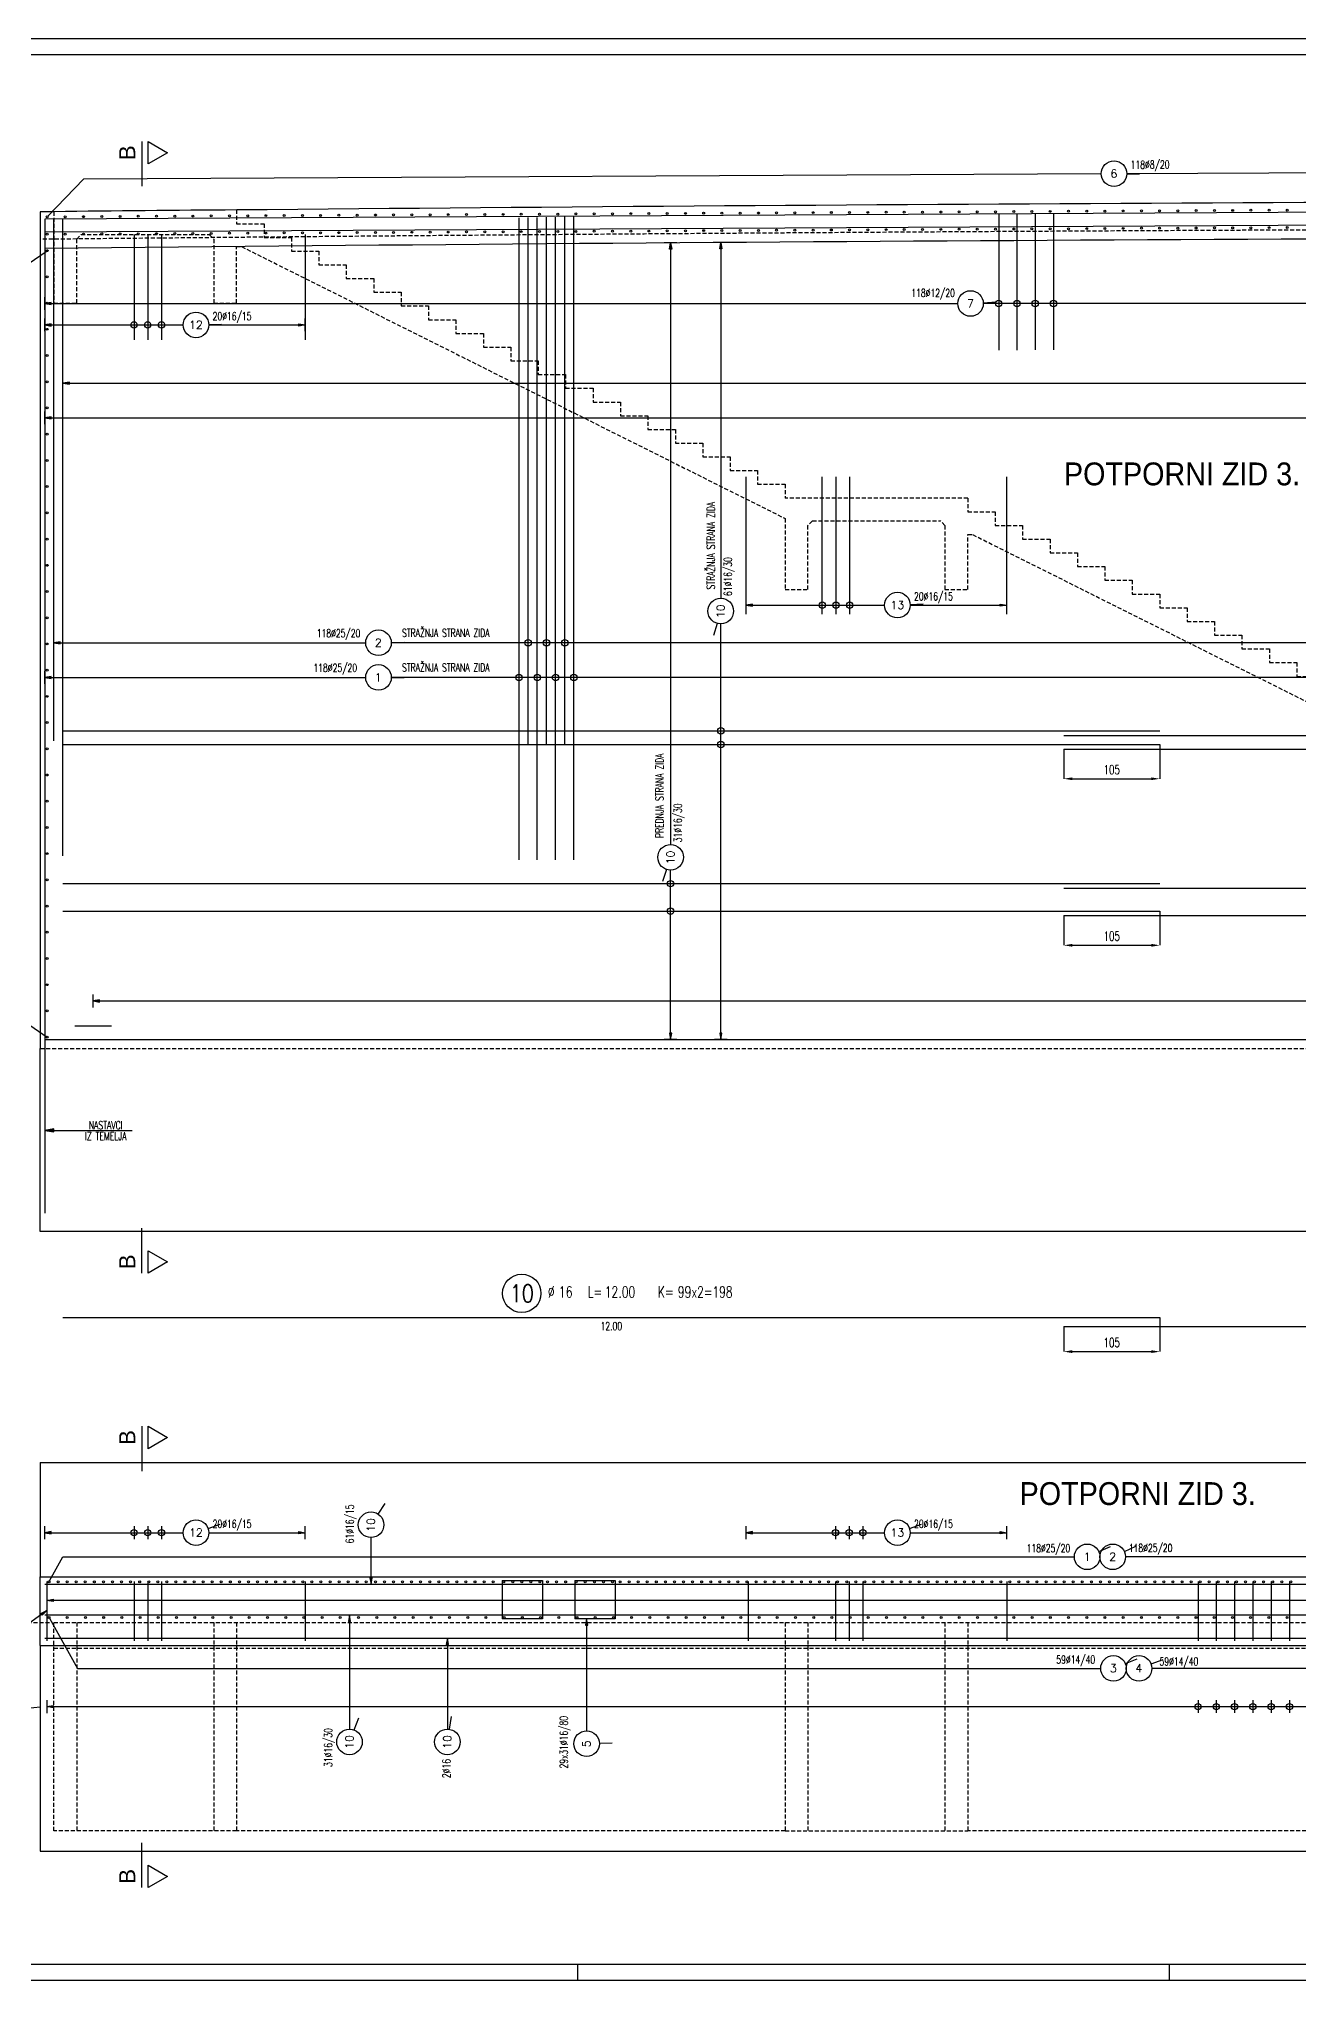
# Model space of a CAD drawing. Extents: x 4565 to 11832, y 737 to 2860.
# Drawn here: x 6556 to 7934, y 737 to 2860 of the extents above; entities that cross this region are included whole.
import ezdxf
from ezdxf.enums import TextEntityAlignment as Align

# ---------------------------------------------------------------- set-up
doc = ezdxf.new("R2010")
doc.units = 0
doc.header["$LTSCALE"] = 35
doc.header["$PDMODE"] = 34
doc.header["$PDSIZE"] = 3.5
doc.linetypes.add('HIDDEN', pattern=[9.525, 6.35, -3.175])
doc.linetypes.add('HIDDEN2', pattern=[0.1875, 0.125, -0.0625])
doc.layers.get('DEFPOINTS').update_dxf_attribs({"linetype": 'CONTINUOUS'})
for name, color, linetype in [('ARM', 1, 'CONTINUOUS'), ('ARM-I', 6, 'CONTINUOUS'), ('BETON', 7, 'CONTINUOUS'), ('BETON TANKO', 40, 'CONTINUOUS'), ('CRTICA', 7, 'CONTINUOUS'), ('FILE', 8, 'CONTINUOUS'), ('KOTE', 4, 'CONTINUOUS'), ('NEVIDLJIVO', 9, 'HIDDEN2'), ('TANKO', 8, 'CONTINUOUS'), ('TEKST', 7, 'CONTINUOUS')]:
    doc.layers.add(name, color=color, linetype=linetype)
doc.styles.add('KOTE', font='romans.shx', dxfattribs={"width": 0.7})
doc.styles.add('NASLOV', font='ARIAL.TTF')
doc.styles.get("Standard").update_dxf_attribs({"font": 'romans.shx', "width": 0.9})
doc.dimstyles.new('M-50', dxfattribs={"dimscale": 50, "dimtxt": 0.2, "dimasz": 0.185, "dimexe": 0, "dimexo": 0, "dimgap": 0.1, "dimtad": 1, "dimdec": 0, "dimzin": 0, "dimdsep": 46, "dimtxsty": 'KOTE', "dimcen": 0.09, "dimclrd": 256, "dimclre": 256, "dimclrt": 2, "dimadec": 0, "dimazin": 0, "dimtfac": 1, "dimtdec": 0, "dimtix": 1, "dimtmove": 2, "dimatfit": 3, "dimfxl": 0, "dimtolj": 1, "dimtzin": 0, "dimarcsym": 0})

# ---------------------------------------------------------------- blocks, each defined once
blk = doc.blocks.new('*D313')
at = {"layer": 'DEFPOINTS', "color": 0}
for p in [(7677.1, 1901.3), (7782.1, 1906.3), (5480.2, 1869.3), (5580.2, 1879.3), (7782.1, 1868.9), (5580.2, 1842.9)]:
    blk.add_point(p, dxfattribs=at)
at = {"layer": 'TANKO', "lineweight": -2}
for p, q in [((7677.1, 1901.3), (7677.1, 1868.9)), ((7782.1, 1906.3), (7782.1, 1868.9)), ((5480.2, 1869.3), (5480.2, 1842.9)), ((5580.2, 1879.3), (5580.2, 1842.9)), ((7686.4, 1868.9), (7772.9, 1868.9)), ((5489.5, 1842.9), (5571, 1842.9))]:
    blk.add_line(p, q, dxfattribs=at)
at = {"layer": 'TANKO'}
for points in [[(7686.4, 1870.4), (7686.4, 1867.3), (7677.1, 1868.9)], [(7772.9, 1870.4), (7772.9, 1867.3), (7782.1, 1868.9)], [(5489.5, 1844.5), (5489.5, 1841.4), (5480.2, 1842.9)], [(5571, 1844.5), (5571, 1841.4), (5580.2, 1842.9)]]:
    blk.add_solid(points, dxfattribs=at)
at = {"layer": 'TANKO', "color": 2, "char_height": 10, "attachment_point": 5, "style": 'KOTE'}
for s, insert in [('\\A1;105', (7729.6, 1878.9)), ('\\A1;100', (5530.2, 1852.9))]:
    blk.add_mtext(s, dxfattribs=dict(at, insert=insert))
blk = doc.blocks.new('POZ')
at = {"layer": 'ARM-I'}
blk.add_circle((0, 0), 0.6, dxfattribs=at)
at = {"layer": 'ARM', "width": 0.7}
for s, p in [('%%c', (0.814, -0.125)), ('L=', (2.064, -0.125)), ('K=', (4.256, -0.125))]:
    blk.add_text(s, height=0.35, dxfattribs=at).set_placement(p)
for tag, p in [('VA', (0.879, 0.435)), ('FI', (1.162, -0.13)), ('DUZ', (2.598, -0.13)), ('KOM', (4.881, -0.13))]:
    blk.add_attdef(tag, p, '', height=0.35, dxfattribs=at)
at = {"layer": 'ARM', "width": 0.7, "flags": 1}
for tag, p in [('TIP', (1.038, -0.896)), ('A', (1.162, -1.411)), ('B', (1.162, -1.918)), ('C', (1.162, -2.426)), ('D', (1.162, -2.934)), ('E', (1.162, -3.441)), ('F', (1.162, -3.949)), ('G', (1.162, -4.457)), ('H', (1.162, -4.964)), ('I', (1.162, -5.472)), ('J', (1.162, -5.98)), ('K', (1.162, -6.487)), ('L', (1.162, -6.995)), ('M', (1.162, -7.503)), ('N', (1.162, -8.011))]:
    blk.add_attdef(tag, p, '', height=0.35, dxfattribs=at)
at = {"layer": 'ARM-I', "width": 0.8}
blk.add_attdef('POZ', text='', height=0.55, dxfattribs=at).set_placement((0, 0), align=Align.MIDDLE)
blk = doc.blocks.new('*D316')
at = {"layer": 'DEFPOINTS', "color": 0}
for p in [(7677.1, 1452), (7782.1, 1462), (7782.1, 1424.5)]:
    blk.add_point(p, dxfattribs=at)
at = {"layer": 'TANKO', "lineweight": -2}
for p, q in [((7677.1, 1452), (7677.1, 1424.5)), ((7782.1, 1462), (7782.1, 1424.5)), ((7686.4, 1424.5), (7772.9, 1424.5))]:
    blk.add_line(p, q, dxfattribs=at)
at = {"layer": 'TANKO'}
for points in [[(7686.4, 1426.1), (7686.4, 1423), (7677.1, 1424.5)], [(7772.9, 1426.1), (7772.9, 1423), (7782.1, 1424.5)]]:
    blk.add_solid(points, dxfattribs=at)
at = {"layer": 'TANKO', "color": 2, "insert": (7729.6, 1434.5), "char_height": 10, "attachment_point": 5, "style": 'KOTE'}
blk.add_mtext('\\A1;105', dxfattribs=at)
blk = doc.blocks.new('A$C00352FD5')
at = {"layer": 'NEVIDLJIVO'}
for p, q in [((-2335, 1115.2), (-2335, 1015.2)), ((-2135, 1117.1), (-2135, 1102.1)), ((-2310, 1085.2), (-2305, 1090.2)), ((-2310, 1015.2), (-2310, 1085.2)), ((-2305, 1090.2), (-2165, 1090.2)), ((-2165, 1090.2), (-2160, 1085.2)), ((-2160, 1085.2), (-2160, 1015.2)), ((-2135, 1102.1), (-2105, 1102.1)), ((-2105, 1102.1), (-2105, 1087.1)), ((-2105, 1087.1), (-2075, 1087.1)), ((-2075, 1087.1), (-2075, 1072.1)), ((-2135, 1015.2), (-2135, 1077.1)), ((-2135, 1077.1), (-2129.7, 1077.1)), ((-2129.7, 1077.1), (-1535, 779.8)), ((-2075, 1072.1), (-2045, 1072.1)), ((-2045, 1072.1), (-2045, 1057.1)), ((-2045, 1057.1), (-2015, 1057.1)), ((-2015, 1057.1), (-2015, 1042.1)), ((-2015, 1042.1), (-1985, 1042.1)), ((-1985, 1042.1), (-1985, 1027.1)), ((-1985, 1027.1), (-1955, 1027.1)), ((-1955, 1027.1), (-1955, 1012.1)), ((-2335, 1015.2), (-2310, 1015.2)), ((-2160, 1015.2), (-2135, 1015.2)), ((-1955, 1012.1), (-1925, 1012.1)), ((-1925, 1012.1), (-1925, 997.1)), ((-1925, 997.1), (-1895, 997.1)), ((-1895, 997.1), (-1895, 982.1)), ((-1895, 982.1), (-1865, 982.1)), ((-1865, 982.1), (-1865, 967.1)), ((-1865, 967.1), (-1835, 967.1)), ((-1835, 967.1), (-1835, 952.1)), ((-1835, 952.1), (-1805, 952.1)), ((-1805, 952.1), (-1805, 937.1)), ((-1805, 937.1), (-1775, 937.1)), ((-1775, 937.1), (-1775, 922.1)), ((-1775, 922.1), (-1745, 922.1)), ((-1745, 922.1), (-1745, 907.1)), ((-1745, 907.1), (-1715, 907.1)), ((-1715, 907.1), (-1715, 892.1)), ((-1715, 892.1), (-1685, 892.1)), ((-1685, 892.1), (-1685, 877.1)), ((-1685, 877.1), (-1655, 877.1)), ((-1655, 877.1), (-1655, 862.1)), ((-1655, 862.1), (-1625, 862.1)), ((-1625, 862.1), (-1625, 847.1)), ((-1625, 847.1), (-1595, 847.1)), ((-1595, 847.1), (-1595, 832.1)), ((-1595, 832.1), (-1565, 832.1)), ((-1565, 832.1), (-1565, 817.1)), ((-1565, 817.1), (-1535, 817.1)), ((-1535, 817.1), (-1535, 802.1)), ((-1335, 802.1), (-1535, 802.1)), ((-1335, 802.1), (-1335, 787.1)), ((-1335, 787.1), (-1305, 787.1)), ((-1305, 787.1), (-1305, 772.1)), ((-1535, 779.8), (-1535, 702.1)), ((-1505, 777.1), (-1510, 772.1)), ((-1510, 702.1), (-1510, 772.1)), ((-1505, 777.1), (-1365, 777.1)), ((-1360, 772.1), (-1365, 777.1)), ((-1360, 772.1), (-1360, 702.1)), ((-1305, 772.1), (-1275, 772.1)), ((-1275, 772.1), (-1275, 757.1)), ((-1335, 702.1), (-1335, 762.1)), ((-1335, 762.1), (-1329.7, 762.1)), ((-1329.7, 762.1), (-735, 464.8)), ((-1275, 757.1), (-1245, 757.1)), ((-1245, 757.1), (-1245, 742.1)), ((-1245, 742.1), (-1215, 742.1)), ((-1215, 742.1), (-1215, 727.1)), ((-1215, 727.1), (-1185, 727.1)), ((-1185, 727.1), (-1185, 712.1)), ((-1535, 702.1), (-1510, 702.1)), ((-1360, 702.1), (-1335, 702.1)), ((-1185, 712.1), (-1155, 712.1)), ((-1155, 712.1), (-1155, 697.1)), ((-1155, 697.1), (-1125, 697.1)), ((-1125, 697.1), (-1125, 682.1)), ((-1125, 682.1), (-1095, 682.1)), ((-1095, 682.1), (-1095, 667.1)), ((-1095, 667.1), (-1065, 667.1)), ((-1065, 667.1), (-1065, 652.1)), ((-1065, 652.1), (-1035, 652.1)), ((-1035, 652.1), (-1035, 637.1)), ((-1035, 637.1), (-1005, 637.1)), ((-1005, 637.1), (-1005, 622.1)), ((-1005, 622.1), (-975, 622.1)), ((-975, 622.1), (-975, 607.1)), ((-975, 607.1), (-945, 607.1)), ((-945, 607.1), (-945, 592.1)), ((-945, 592.1), (-915, 592.1)), ((-915, 592.1), (-915, 577.1)), ((-915, 577.1), (-885, 577.1)), ((-885, 577.1), (-885, 562.1)), ((-885, 562.1), (-855, 562.1)), ((-855, 562.1), (-855, 547.1)), ((-855, 547.1), (-825, 547.1)), ((-825, 547.1), (-825, 532.1)), ((-825, 532.1), (-795, 532.1)), ((-795, 532.1), (-795, 517.1)), ((-795, 517.1), (-765, 517.1)), ((-765, 517.1), (-765, 502.1)), ((-765, 502.1), (-735, 502.1)), ((-735, 502.1), (-735, 487.1)), ((-535, 487.1), (-735, 487.1)), ((-535, 487.1), (-535, 472.1)), ((-535, 472.1), (-505, 472.1)), ((-505, 472.1), (-505, 457.1)), ((-735, 464.8), (-735, 387.1)), ((-710, 457.1), (-705, 462.1)), ((-710, 387.1), (-710, 457.1)), ((-705, 462.1), (-565, 462.1)), ((-560, 457.1), (-565, 462.1)), ((-560, 457.1), (-560, 387.1)), ((-535, 387.1), (-535, 447.1)), ((-535, 447.1), (-529.7, 447.1)), ((-529.7, 447.1), (-110, 237.3)), ((-505, 457.1), (-475, 457.1)), ((-475, 457.1), (-475, 442.1)), ((-475, 442.1), (-445, 442.1)), ((-445, 442.1), (-445, 427.1)), ((-445, 427.1), (-415, 427.1)), ((-415, 427.1), (-415, 412.1)), ((-415, 412.1), (-385, 412.1)), ((-385, 412.1), (-385, 397.1)), ((-735, 387.1), (-710, 387.1)), ((-560, 387.1), (-535, 387.1)), ((-385, 397.1), (-355, 397.1)), ((-355, 397.1), (-355, 382.1)), ((-355, 382.1), (-325, 382.1)), ((-325, 382.1), (-325, 367.1)), ((-325, 367.1), (-295, 367.1)), ((-295, 367.1), (-295, 352.1)), ((-295, 352.1), (-265, 352.1)), ((-265, 352.1), (-265, 337.1)), ((-265, 337.1), (-235, 337.1)), ((-235, 337.1), (-235, 322.1)), ((-235, 322.1), (-205, 322.1)), ((-205, 322.1), (-205, 307.1)), ((-205, 307.1), (-175, 307.1)), ((-175, 307.1), (-175, 292.1)), ((-175, 292.1), (-145, 292.1)), ((-145, 292.1), (-145, 277.1)), ((-145, 277.1), (-115, 277.1)), ((-115, 277.1), (-115, 262.1)), ((-115, 262.1), (-85, 262.1)), ((-85, 262.1), (-85, 200)), ((-110, 237.3), (-110, 200)), ((-110, 200), (-85, 200))]:
    blk.add_line(p, q, dxfattribs=at)
blk = doc.blocks.new('P')
at = {"layer": 'KOTE'}
blk.add_circle((0, 0), 0.4, dxfattribs=at)
blk.add_attdef('P', text='', height=0.25, dxfattribs=at).set_placement((-0.004, 0.004), align=Align.MIDDLE)
blk = doc.blocks.new('S')
at = {"layer": 'KOTE', "color": 9}
blk.add_line((0, 1), (0, -1), dxfattribs=at)
blk.add_lwpolyline([(-1, 0.17), (-1, -0.17), (0, 0)], close=True, dxfattribs=at)
at = {"layer": 'KOTE', "color": 9, "linetype": 'ByBlock'}
blk.add_solid([(-1, 0.17), (-1, -0.17), (0, 0)], dxfattribs=at)
blk = doc.blocks.new('*D314')
at = {"layer": 'DEFPOINTS', "color": 0}
for p in [(7677.1, 2083.4), (7782.1, 2088.4), (7782.1, 2051)]:
    blk.add_point(p, dxfattribs=at)
at = {"layer": 'TANKO', "lineweight": -2}
for p, q in [((7677.1, 2083.4), (7677.1, 2051)), ((7782.1, 2088.4), (7782.1, 2051)), ((7686.4, 2051), (7772.9, 2051))]:
    blk.add_line(p, q, dxfattribs=at)
at = {"layer": 'TANKO'}
for points in [[(7686.4, 2052.5), (7686.4, 2049.5), (7677.1, 2051)], [(7772.9, 2052.5), (7772.9, 2049.5), (7782.1, 2051)]]:
    blk.add_solid(points, dxfattribs=at)
at = {"layer": 'TANKO', "color": 2, "insert": (7729.6, 2061), "char_height": 10, "attachment_point": 5, "style": 'KOTE'}
blk.add_mtext('\\A1;105', dxfattribs=at)
blk = doc.blocks.new('A$C416A7DBD')
at = {"layer": 'NEVIDLJIVO'}
for p, q in [((-2335, -403), (-2335, -175)), ((-2310, -175), (-2310, -403)), ((-2160, -175), (-2160, -403)), ((-2135, -175), (-2135, -403)), ((-1535, -175), (-1535, -403)), ((-1510, -175), (-1510, -403)), ((-1360, -175), (-1360, -403)), ((-1335, -175), (-1335, -403)), ((-735, -175), (-735, -403)), ((-710, -175), (-710, -403)), ((-560, -175), (-560, -403)), ((-535, -175), (-535, -403)), ((-115, -175), (-115, -403)), ((-110, -175), (-110, -403)), ((-85, -175), (-85, -403)), ((-2335, -203), (-85, -203)), ((-2135, -403), (-2335, -403)), ((-1535, -403), (-2135, -403)), ((-1535, -403), (-1335, -403)), ((-735, -403), (-1335, -403)), ((-735, -403), (-535, -403)), ((-85, -403), (-535, -403))]:
    blk.add_line(p, q, dxfattribs=at)
blk = doc.blocks.new('STR')
at = {"layer": 'KOTE', "color": 9}
blk.add_lwpolyline([(-1, 0.17), (-1, -0.17), (0, 0)], close=True, dxfattribs=at)
at = {"layer": 'KOTE', "color": 9, "linetype": 'ByBlock'}
blk.add_solid([(-1, 0.17), (-1, -0.17), (0, 0)], dxfattribs=at)

msp = doc.modelspace()

# ---------------------------------------------------------------- linework, layer by layer
at = {"layer": 'ARM'}
for p, q in [((8902.1, 2675.7), (6562.1, 2663)), ((6562.1, 2663), (6562.1, 1575.9)), ((6562.1, 2649), (8902.1, 2661.7)), ((6572.1, 2092.4), (6572.1, 2663.3)), ((6582.1, 1966.6), (6582.1, 2663.1)), ((7081.1, 1962.2), (7081.1, 2664.5)), ((7091.1, 2088), (7091.1, 2664.7)), ((7101.1, 1962.2), (7101.1, 2664.9)), ((7111.1, 2088), (7111.1, 2665.1)), ((7121.1, 1962.2), (7121.1, 2665.3)), ((7131.1, 2088), (7131.1, 2665.5)), ((7141.1, 1962.2), (7141.1, 2665.7)), ((7605.9, 2668.6), (7605.9, 2519.6)), ((7625.9, 2668.8), (7625.9, 2519.8)), ((7645.9, 2668.9), (7645.9, 2519.9)), ((7665.9, 2669), (7665.9, 2520)), ((6659.8, 2646.1), (6659.8, 2531.1)), ((6674.8, 2646.1), (6674.8, 2531.1)), ((6689.8, 2646.1), (6689.8, 2531.1)), ((6847.1, 2646.1), (6847.1, 2531.1)), ((7329.7, 2231), (7329.7, 2381.1)), ((7412.9, 2231), (7412.9, 2381.1)), ((7427.9, 2231), (7427.9, 2381.1)), ((7442.9, 2231), (7442.9, 2381.1)), ((7614.7, 2231), (7614.7, 2381.1)), ((6562.1, 1765.9), (8902.1, 1765.9)), ((6595.1, 1780.9), (6635.1, 1780.9)), ((6562.1, 1170.3), (8902.1, 1170.3)), ((6564.3, 1173.3), (6564.3, 1108.3)), ((6659.8, 1173.3), (6659.8, 1108.3)), ((6674.8, 1173.3), (6674.8, 1108.3)), ((6689.8, 1173.3), (6689.8, 1108.3)), ((6847.1, 1173.3), (6847.1, 1108.3)), ((7062.7, 1174.3), (7062.7, 1132.3)), ((7062.7, 1174.3), (7106.9, 1174.3)), ((7106.9, 1174.3), (7106.9, 1132.3)), ((7142.2, 1174.3), (7142.2, 1132.3)), ((7142.2, 1174.3), (7186.4, 1174.3)), ((7186.4, 1174.3), (7186.4, 1132.3)), ((7331.8, 1173.3), (7331.8, 1108.3)), ((7427.3, 1173.3), (7427.3, 1108.3)), ((7442.3, 1173.3), (7442.3, 1108.3)), ((7457.3, 1173.3), (7457.3, 1108.3)), ((7614.7, 1173.3), (7614.7, 1108.3)), ((7824, 1173.3), (7824, 1108.3)), ((7844, 1173.3), (7844, 1108.3)), ((7864, 1173.3), (7864, 1108.3)), ((7884, 1173.3), (7884, 1108.3)), ((7904, 1173.3), (7904, 1108.3)), ((7924, 1173.3), (7924, 1108.3)), ((8905, 1136.3), (6562.1, 1136.3)), ((7106.9, 1132.3), (7062.7, 1132.3)), ((7186.4, 1132.3), (7142.2, 1132.3)), ((6562.1, 1111.3), (8902.1, 1111.3))]:
    msp.add_line(p, q, dxfattribs=at)
for points in [[(6582.1, 2103.4), (7782.1, 2103.4)], [(6582.1, 2088.4), (7782.1, 2088.4)], [(7677.1, 2098.4), (8877.1, 2098.4)], [(7677.1, 2083.4), (8877.1, 2083.4)], [(6582.1, 1936.3), (7782.1, 1936.3)], [(7677.1, 1931.3), (8877.1, 1931.3)], [(6582.1, 1906.3), (7782.1, 1906.3)], [(7677.1, 1901.3), (8877.1, 1901.3)]]:
    msp.add_lwpolyline(points, dxfattribs=at)
msp.add_arc((9085.9, -247316.3), 249960, 90.042114, 90.578497, dxfattribs=at)
at = {"layer": 'ARM-I'}
for points in [[(6582.1, 1462), (7782.1, 1462)], [(7677.1, 1452), (8877.1, 1452)]]:
    msp.add_lwpolyline(points, dxfattribs=at)
at = {"layer": 'BETON'}
for p, q in [((6557.1, 2670.9), (6557.1, 1755.9)), ((6557.1, 1555.9), (6557.1, 1755.9)), ((8907.1, 1555.9), (6557.1, 1555.9)), ((6557.1, 1178.3), (7752.1, 1178.3)), ((6557.1, 1103.3), (6557.1, 1178.3)), ((7752.1, 1178.3), (8907.1, 1178.3)), ((6557.1, 1103.3), (7752.1, 1103.3)), ((7752.1, 1103.3), (8907.1, 1103.3))]:
    msp.add_line(p, q, dxfattribs=at)
for points in [[(4565.1, 737.2), (11030.3, 737.2), (11030.3, 2860.2), (4565.1, 2860.2)], [(4652.6, 754.7), (11012.8, 754.7), (11012.8, 2842.7), (4652.6, 2842.7)]]:
    msp.add_lwpolyline(points, close=True, dxfattribs=at)
for centre, radius, start, end in [((9085.9, -247316.3), 250000, 90.040962, 90.530272), ((9085.9, -247316.3), 250000, 90.576111, 90.57955), ((9066.5, -245268.8), 247952.5, 90.530174, 90.576388)]:
    msp.add_arc(centre, radius, start, end, dxfattribs=at)
at = {"layer": 'BETON TANKO'}
for p, q in [((6557.1, 1303.3), (6557.1, 1178.3)), ((6557.1, 1303.3), (8907.1, 1303.3)), ((6557.1, 1103.3), (6557.1, 878.3)), ((6557.1, 878.3), (8907.1, 878.3))]:
    msp.add_line(p, q, dxfattribs=at)
at = {"layer": 'CRTICA'}
for p, q in [((7746.1, 2712.7), (7760.1, 2712.7)), ((7589.1, 2571.6), (7603.1, 2572.5)), ((6741.6, 2547.8), (6755.6, 2548.3)), ((7509.1, 2241.6), (7523.1, 2242.3)), ((7297.9, 2220.9), (7294, 2207.5)), ((6941.3, 2200), (6955.3, 2200.3)), ((6941.3, 2161.9), (6955.3, 2161.9)), ((7242.4, 1951.8), (7237.9, 1938.6)), ((6926.8, 1246.9), (6934.5, 1258.6)), ((6740.8, 1231.1), (6754, 1235.8)), ((7508.3, 1231.1), (7521.6, 1235.7)), ((7715.5, 1205.8), (7728.3, 1211.5)), ((7743.4, 1206), (7756.1, 1211.9)), ((7744.5, 1083.3), (7757.5, 1088.4)), ((7772.6, 1083.1), (7785.7, 1088)), ((6543.3, 1034.7), (6557.2, 1036.1)), ((6900.6, 1010.8), (6905.7, 1023.9)), ((7005, 1011.5), (7007.3, 1025.4)), ((7169, 996.3), (7183, 996.8))]:
    msp.add_line(p, q, dxfattribs=at)
at = {"layer": 'FILE'}
for p, q in [((7145.3, 737.2), (7145.3, 754.7)), ((7792.8, 737.2), (7792.8, 754.7))]:
    msp.add_line(p, q, dxfattribs=at)
at = {"layer": 'KOTE', "color": 9}
for p, q in [((6659.8, 1233.6), (6659.8, 1219.6)), ((6674.8, 1233.6), (6674.8, 1219.6)), ((6689.8, 1233.6), (6689.8, 1219.6)), ((7427.3, 1233.6), (7427.3, 1219.6)), ((7442.3, 1233.6), (7442.3, 1219.6)), ((7457.3, 1233.6), (7457.3, 1219.6)), ((7824, 1043.4), (7824, 1029.4)), ((7844, 1043.4), (7844, 1029.4)), ((7864, 1043.4), (7864, 1029.4)), ((7884, 1043.4), (7884, 1029.4)), ((7904, 1043.4), (7904, 1029.4)), ((7924, 1043.4), (7924, 1029.4))]:
    msp.add_line(p, q, dxfattribs=at)
at = {"layer": 'KOTE'}
for centre, radius in [((6564.7, 2665.5), 1.05), ((6584.6, 2665.6), 1.05), ((6604.6, 2665.7), 1.05), ((6624.5, 2665.8), 1.05), ((6644.5, 2665.9), 1.05), ((6664.5, 2666.1), 1.05), ((6684.4, 2666.2), 1.05), ((6704.4, 2666.3), 1.05), ((6724.3, 2666.4), 1.05), ((6744.3, 2666.5), 1.05), ((6764.2, 2666.6), 1.05), ((6784.2, 2666.7), 1.05), ((6804.2, 2666.8), 1.05), ((6824.1, 2666.9), 1.05), ((6844.1, 2667), 1.05), ((6864, 2667.1), 1.05), ((6884, 2667.2), 1.05), ((6903.9, 2667.4), 1.05), ((6923.9, 2667.5), 1.05), ((6943.8, 2667.6), 1.05), ((6963.8, 2667.7), 1.05), ((6983.8, 2667.8), 1.05), ((7003.7, 2667.9), 1.05), ((7023.7, 2668), 1.05), ((7043.6, 2668.1), 1.05), ((7063.6, 2668.2), 1.05), ((7083.5, 2668.3), 1.05), ((7103.5, 2668.4), 1.05), ((7123.5, 2668.5), 1.05), ((7143.4, 2668.7), 1.05), ((7163.4, 2668.8), 1.05), ((7183.3, 2668.9), 1.05), ((7203.3, 2669), 1.05), ((7223.2, 2669.1), 1.05), ((7243.2, 2669.2), 1.05), ((7263.2, 2669.3), 1.05), ((7283.1, 2669.4), 1.05), ((7303.1, 2669.5), 1.05), ((7323, 2669.6), 1.05), ((7343, 2669.7), 1.05), ((7362.9, 2669.8), 1.05), ((7382.9, 2670), 1.05), ((7402.9, 2670.1), 1.05), ((7422.8, 2670.2), 1.05), ((7442.8, 2670.3), 1.05), ((7462.7, 2670.4), 1.05), ((7482.7, 2670.5), 1.05), ((7502.6, 2670.6), 1.05), ((7522.6, 2670.7), 1.05), ((7542.6, 2670.8), 1.05), ((7562.5, 2670.9), 1.05), ((7582.5, 2671), 1.05), ((7602.4, 2671.1), 1.05), ((7622.4, 2671.3), 1.05), ((7642.3, 2671.4), 1.05), ((7662.3, 2671.5), 1.05), ((7682.3, 2671.6), 1.05), ((7702.2, 2671.7), 1.05), ((7722.2, 2671.8), 1.05), ((7722.2, 2652.8), 1.05), ((7742.1, 2671.9), 1.05), ((7742.1, 2652.9), 1.05), ((7762.1, 2672), 1.05), ((7762.1, 2653), 1.05), ((7782, 2672.1), 1.05), ((7782, 2653.1), 1.05), ((7802, 2672.2), 1.05), ((7802, 2653.2), 1.05), ((7822, 2672.3), 1.05), ((7822, 2653.3), 1.05), ((7841.9, 2672.4), 1.05), ((7841.9, 2653.4), 1.05), ((7861.9, 2672.6), 1.05), ((7861.9, 2653.5), 1.05), ((7881.8, 2672.7), 1.05), ((7881.8, 2653.6), 1.05), ((7901.8, 2672.8), 1.05), ((7901.8, 2653.7), 1.05), ((7921.7, 2672.9), 1.05), ((7921.7, 2653.8), 1.05), ((6564.7, 2646.5), 1.05), ((6584.6, 2646.6), 1.05), ((6604.6, 2646.7), 1.05), ((6624.5, 2646.8), 1.05), ((6644.5, 2646.9), 1.05), ((6664.5, 2647), 1.05), ((6684.4, 2647.1), 1.05), ((6704.4, 2647.2), 1.05), ((6724.3, 2647.3), 1.05), ((6744.3, 2647.4), 1.05), ((6764.2, 2647.6), 1.05), ((6784.2, 2647.7), 1.05), ((6804.2, 2647.8), 1.05), ((6824.1, 2647.9), 1.05), ((6844.1, 2648), 1.05), ((6864, 2648.1), 1.05), ((6884, 2648.2), 1.05), ((6903.9, 2648.3), 1.05), ((6923.9, 2648.4), 1.05), ((6943.8, 2648.5), 1.05), ((6963.8, 2648.6), 1.05), ((6983.8, 2648.7), 1.05), ((7003.7, 2648.9), 1.05), ((7023.7, 2649), 1.05), ((7043.6, 2649.1), 1.05), ((7063.6, 2649.2), 1.05), ((7083.5, 2649.3), 1.05), ((7103.5, 2649.4), 1.05), ((7123.5, 2649.5), 1.05), ((7143.4, 2649.6), 1.05), ((7163.4, 2649.7), 1.05), ((7183.3, 2649.8), 1.05), ((7203.3, 2649.9), 1.05), ((7223.2, 2650), 1.05), ((7243.2, 2650.2), 1.05), ((7263.2, 2650.3), 1.05), ((7283.1, 2650.4), 1.05), ((7303.1, 2650.5), 1.05), ((7323, 2650.6), 1.05), ((7343, 2650.7), 1.05), ((7362.9, 2650.8), 1.05), ((7382.9, 2650.9), 1.05), ((7402.9, 2651), 1.05), ((7422.8, 2651.1), 1.05), ((7442.8, 2651.2), 1.05), ((7462.7, 2651.3), 1.05), ((7482.7, 2651.5), 1.05), ((7502.6, 2651.6), 1.05), ((7522.6, 2651.7), 1.05), ((7542.6, 2651.8), 1.05), ((7562.5, 2651.9), 1.05), ((7582.5, 2652), 1.05), ((7602.4, 2652.1), 1.05), ((7622.4, 2652.2), 1.05), ((7642.3, 2652.3), 1.05), ((7662.3, 2652.4), 1.05), ((7682.3, 2652.5), 1.05), ((7702.2, 2652.6), 1.05), ((6564.7, 2628.5), 1.05), ((6564.7, 2599.8), 1.05), ((6564.7, 2571.1), 1.05), ((7605.9, 2570.7), 3.5), ((7625.9, 2570.7), 3.5), ((7645.9, 2570.7), 3.5), ((7665.9, 2570.7), 3.5), ((6659.8, 2547.3), 3.5), ((6674.8, 2547.3), 3.5), ((6689.8, 2547.3), 3.5), ((6564.7, 2542.5), 1.05), ((6564.7, 2513.8), 1.05), ((6564.7, 2485.1), 1.05), ((6564.7, 2456.5), 1.05), ((6564.7, 2427.8), 1.05), ((6564.7, 2399.1), 1.05), ((6564.7, 2370.5), 1.05), ((6564.7, 2341.8), 1.05), ((6564.7, 2313.1), 1.05), ((6564.7, 2284.4), 1.05), ((6564.7, 2255.8), 1.05), ((7412.9, 2240.9), 3.5), ((7427.9, 2240.9), 3.5), ((7442.9, 2240.9), 3.5), ((6564.7, 2227.1), 1.05), ((6564.7, 2198.4), 1.05), ((7091.1, 2199.7), 3.5), ((7111.1, 2199.7), 3.5), ((7131.1, 2199.7), 3.5), ((6564.7, 2169.8), 1.05), ((7081.1, 2161.8), 3.5), ((7101.1, 2161.8), 3.5), ((7121.1, 2161.8), 3.5), ((7141.1, 2161.8), 3.5), ((6564.7, 2141.1), 1.05), ((6564.7, 2112.4), 1.05), ((7301.8, 2103.4), 3.5), ((6564.7, 2083.8), 1.05), ((7301.8, 2088.4), 3.5), ((6564.7, 2055.1), 1.05), ((6564.7, 2026.4), 1.05), ((6564.7, 1997.8), 1.05), ((6564.7, 1969.1), 1.05), ((6564.7, 1940.4), 1.05), ((7246.9, 1936.3), 3.5), ((6564.7, 1911.8), 1.05), ((7246.9, 1906.3), 3.5), ((6564.7, 1883.1), 1.05), ((6564.7, 1854.4), 1.05), ((6564.7, 1825.8), 1.05), ((6564.7, 1797.1), 1.05), ((6564.7, 1768.4), 1.05), ((6659.8, 1226.5), 3.5), ((6674.8, 1226.5), 3.5), ((6689.8, 1226.5), 3.5), ((7427.3, 1226.5), 3.5), ((7442.3, 1226.5), 3.5), ((7457.3, 1226.5), 3.5), ((6566.8, 1172.9), 1.05), ((6576.7, 1172.9), 1.05), ((6586.7, 1172.9), 1.05), ((6596.6, 1172.9), 1.05), ((6606.5, 1172.9), 1.05), ((6616.4, 1172.9), 1.05), ((6626.3, 1172.9), 1.05), ((6636.2, 1172.9), 1.05), ((6646.2, 1172.9), 1.05), ((6656.1, 1172.9), 1.05), ((6666, 1172.9), 1.05), ((6675.9, 1172.9), 1.05), ((6685.8, 1172.9), 1.05), ((6695.7, 1172.9), 1.05), ((6705.7, 1172.9), 1.05), ((6715.6, 1172.9), 1.05), ((6725.5, 1172.9), 1.05), ((6735.4, 1172.9), 1.05), ((6745.3, 1172.9), 1.05), ((6755.3, 1172.9), 1.05), ((6765.2, 1172.9), 1.05), ((6775.1, 1172.9), 1.05), ((6785, 1172.9), 1.05), ((6794.9, 1172.9), 1.05), ((6804.8, 1172.9), 1.05), ((6814.8, 1172.9), 1.05), ((6824.7, 1172.9), 1.05), ((6834.6, 1172.9), 1.05), ((6844.5, 1172.9), 1.05), ((6854.4, 1172.9), 1.05), ((6864.3, 1172.9), 1.05), ((6874.3, 1172.9), 1.05), ((6884.2, 1172.9), 1.05), ((6894.1, 1172.9), 1.05), ((6904, 1172.9), 1.05), ((6913.9, 1172.9), 1.05), ((6923.9, 1172.9), 1.05), ((6933.8, 1172.9), 1.05), ((6943.7, 1172.9), 1.05), ((6953.6, 1172.9), 1.05), ((6963.5, 1172.9), 1.05), ((6973.4, 1172.9), 1.05), ((6983.4, 1172.9), 1.05), ((6993.3, 1172.9), 1.05), ((7003.2, 1172.9), 1.05), ((7013.1, 1172.9), 1.05), ((7023, 1172.9), 1.05), ((7032.9, 1172.9), 1.05), ((7042.9, 1172.9), 1.05), ((7052.8, 1172.9), 1.05), ((7064.3, 1172.9), 1.05), ((7074.2, 1172.9), 1.05), ((7084.1, 1172.9), 1.05), ((7094, 1172.9), 1.05), ((7104, 1172.9), 1.05), ((7112.3, 1172.9), 1.05), ((7122.2, 1172.9), 1.05), ((7132.1, 1172.9), 1.05), ((7143.6, 1172.9), 1.05), ((7153.5, 1172.9), 1.05), ((7163.5, 1172.9), 1.05), ((7173.4, 1172.9), 1.05), ((7183.3, 1172.9), 1.05), ((7191.6, 1172.9), 1.05), ((7201.5, 1172.9), 1.05), ((7211.5, 1172.9), 1.05), ((7221.4, 1172.9), 1.05), ((7231.3, 1172.9), 1.05), ((7241.2, 1172.9), 1.05), ((7251.1, 1172.9), 1.05), ((7261.1, 1172.9), 1.05), ((7271, 1172.9), 1.05), ((7280.9, 1172.9), 1.05), ((7290.8, 1172.9), 1.05), ((7300.7, 1172.9), 1.05), ((7310.6, 1172.9), 1.05), ((7320.6, 1172.9), 1.05), ((7330.5, 1172.9), 1.05), ((7340.4, 1172.9), 1.05), ((7350.3, 1172.9), 1.05), ((7360.2, 1172.9), 1.05), ((7370.1, 1172.9), 1.05), ((7380.1, 1172.9), 1.05), ((7390, 1172.9), 1.05), ((7399.9, 1172.9), 1.05), ((7409.8, 1172.9), 1.05), ((7419.7, 1172.9), 1.05), ((7429.7, 1172.9), 1.05), ((7439.6, 1172.9), 1.05), ((7449.5, 1172.9), 1.05), ((7459.4, 1172.9), 1.05), ((7469.3, 1172.9), 1.05), ((7479.2, 1172.9), 1.05), ((7489.2, 1172.9), 1.05), ((7499.1, 1172.9), 1.05), ((7509, 1172.9), 1.05), ((7518.9, 1172.9), 1.05), ((7528.8, 1172.9), 1.05), ((7538.7, 1172.9), 1.05), ((7548.7, 1172.9), 1.05), ((7558.6, 1172.9), 1.05), ((7568.5, 1172.9), 1.05), ((7578.4, 1172.9), 1.05), ((7588.3, 1172.9), 1.05), ((7598.3, 1172.9), 1.05), ((7608.2, 1172.9), 1.05), ((7618.1, 1172.9), 1.05), ((7628, 1172.9), 1.05), ((7637.9, 1172.9), 1.05), ((7647.8, 1172.9), 1.05), ((7657.8, 1172.9), 1.05), ((7667.7, 1172.9), 1.05), ((7677.6, 1172.9), 1.05), ((7687.5, 1172.9), 1.05), ((7697.4, 1172.9), 1.05), ((7707.3, 1172.9), 1.05), ((7717.3, 1172.9), 1.05), ((7727.2, 1172.9), 1.05), ((7737.1, 1172.9), 1.05), ((7747, 1172.9), 1.05), ((7756.9, 1172.9), 1.05), ((7766.9, 1172.9), 1.05), ((7776.8, 1172.9), 1.05), ((7786.7, 1172.9), 1.05), ((7796.6, 1172.9), 1.05), ((7806.5, 1172.9), 1.05), ((7816.4, 1172.9), 1.05), ((7826.4, 1172.9), 1.05), ((7836.3, 1172.9), 1.05), ((7846.2, 1172.9), 1.05), ((7856.1, 1172.9), 1.05), ((7866, 1172.9), 1.05), ((7875.9, 1172.9), 1.05), ((7885.9, 1172.9), 1.05), ((7895.8, 1172.9), 1.05), ((7905.7, 1172.9), 1.05), ((7915.6, 1172.9), 1.05), ((7925.5, 1172.9), 1.05), ((6566.8, 1133.8), 1.05), ((6586.7, 1133.8), 1.05), ((6606.7, 1133.8), 1.05), ((6626.6, 1133.8), 1.05), ((6646.5, 1133.8), 1.05), ((6666.4, 1133.8), 1.05), ((6686.3, 1133.8), 1.05), ((6706.3, 1133.8), 1.05), ((6726.2, 1133.8), 1.05), ((6746.1, 1133.8), 1.05), ((6766, 1133.8), 1.05), ((6785.9, 1133.8), 1.05), ((6805.9, 1133.8), 1.05), ((6825.8, 1133.8), 1.05), ((6845.7, 1133.8), 1.05), ((6865.6, 1133.8), 1.05), ((6885.5, 1133.8), 1.05), ((6905.5, 1133.8), 1.05), ((6925.4, 1133.8), 1.05), ((6945.3, 1133.8), 1.05), ((6965.2, 1133.8), 1.05), ((6985.1, 1133.8), 1.05), ((7005.1, 1133.8), 1.05), ((7025, 1133.8), 1.05), ((7044.9, 1133.8), 1.05), ((7064.8, 1133.8), 1.05), ((7084.7, 1133.8), 1.05), ((7104.7, 1133.8), 1.05), ((7124.6, 1133.8), 1.05), ((7144.5, 1133.8), 1.05), ((7164.4, 1133.8), 1.05), ((7184.3, 1133.8), 1.05), ((7204.3, 1133.8), 1.05), ((7224.2, 1133.8), 1.05), ((7244.1, 1133.8), 1.05), ((7264, 1133.8), 1.05), ((7283.9, 1133.8), 1.05), ((7303.9, 1133.8), 1.05), ((7323.8, 1133.8), 1.05), ((7343.7, 1133.8), 1.05), ((7363.6, 1133.8), 1.05), ((7383.5, 1133.8), 1.05), ((7403.5, 1133.8), 1.05), ((7423.4, 1133.8), 1.05), ((7443.3, 1133.8), 1.05), ((7463.2, 1133.8), 1.05), ((7483.1, 1133.8), 1.05), ((7503.1, 1133.8), 1.05), ((7523, 1133.8), 1.05), ((7542.9, 1133.8), 1.05), ((7562.8, 1133.8), 1.05), ((7582.7, 1133.8), 1.05), ((7602.7, 1133.8), 1.05), ((7622.6, 1133.8), 1.05), ((7642.5, 1133.8), 1.05), ((7662.4, 1133.8), 1.05), ((7682.3, 1133.8), 1.05), ((7702.3, 1133.8), 1.05), ((7722.2, 1133.8), 1.05), ((7742.1, 1133.8), 1.05), ((7762, 1133.8), 1.05), ((7781.9, 1133.8), 1.05), ((7801.9, 1133.8), 1.05), ((7821.8, 1133.8), 1.05), ((7841.7, 1133.8), 1.05), ((7861.6, 1133.8), 1.05), ((7881.5, 1133.8), 1.05), ((7901.5, 1133.8), 1.05), ((7921.4, 1133.8), 1.05), ((7824, 1036.3), 3.5), ((7844, 1036.3), 3.5), ((7864, 1036.3), 3.5), ((7884, 1036.3), 3.5), ((7904, 1036.3), 3.5), ((7924, 1036.3), 3.5)]:
    msp.add_circle(centre, radius, dxfattribs=at)
at = {"layer": 'NEVIDLJIVO'}
for p, q in [((6557.1, 1755.9), (8907.1, 1755.9)), ((6366.2, 1128.3), (6569.1, 1128.3)), ((6572.1, 1128.3), (8907.1, 1128.3))]:
    msp.add_line(p, q, dxfattribs=at)
msp.add_arc((9085.9, -247316.3), 249970, 90.040967, 90.57962, dxfattribs=at)
at = {"layer": 'TANKO'}
for p, q in [((7746.1, 2712.8), (8859.7, 2718.8)), ((6565.4, 2666.3), (6604.6, 2706.6)), ((7718.1, 2712.7), (6604.6, 2706.6)), ((7246.9, 2637), (7246.9, 1979.1)), ((7301.8, 2637.4), (7301.8, 2248.4)), ((6516.1, 2595), (6564.7, 2628.5)), ((6562.1, 2570.7), (7561.1, 2570.7)), ((8902.1, 2570.7), (7589.1, 2570.7)), ((6562.1, 2547.3), (6713.6, 2547.3)), ((6741.6, 2547.3), (6847.1, 2547.3)), ((6582.1, 2483.6), (8729.7, 2483.6)), ((6562.1, 2445.7), (8729.7, 2445.7)), ((7329.7, 2240.9), (7481.1, 2240.9)), ((7509.1, 2240.9), (7614.7, 2240.9)), ((7301.8, 1765.9), (7301.8, 2220.4)), ((6572.1, 2199.7), (6913.3, 2199.7)), ((8902.1, 2199.7), (6941.3, 2199.7)), ((6562.1, 2161.8), (6913.3, 2161.8)), ((8892.2, 2161.8), (6941.3, 2161.8)), ((7246.9, 1765.9), (7246.9, 1951.1)), ((6615.1, 1808), (8312.2, 1808)), ((6516.1, 1801.8), (6564.7, 1768.4)), ((6562.1, 1666.5), (6657.9, 1666.5)), ((6562.1, 1226.5), (6713.6, 1226.5)), ((6741.6, 1226.5), (6847.1, 1226.5)), ((6919.2, 1170.3), (6919.2, 1221.2)), ((7329.7, 1226.5), (7481.1, 1226.5)), ((7509.1, 1226.5), (7614.7, 1226.4)), ((6567.3, 1173.8), (6581.9, 1200.1)), ((6581.9, 1200.1), (7688.7, 1200.1)), ((8882.3, 1200.1), (7744.7, 1200.1)), ((8965.8, 1152.5), (6564.3, 1152.5)), ((6564.3, 1141.3), (6529.4, 1116)), ((6567.3, 1132.9), (6597.8, 1078.1)), ((6895.6, 1136.3), (6895.6, 1011.7)), ((7155, 1132.3), (7155, 1009.8)), ((7002.7, 1111.3), (7002.7, 1011.7)), ((6597.8, 1078.1), (7717.5, 1078.1)), ((8866.5, 1078.1), (7773.5, 1078.1)), ((6564.3, 1036.3), (8005.6, 1036.3))]:
    msp.add_line(p, q, dxfattribs=at)
at = {"layer": 'TEKST', "linetype": 'HIDDEN'}
for p, q in [((6668.2, 2747.9), (6668.2, 2698.9)), ((6668.2, 1510.4), (6668.2, 1559.4)), ((6668.2, 1342.9), (6668.2, 1293.9)), ((6668.2, 838.5), (6668.2, 887.5))]:
    msp.add_line(p, q, dxfattribs=at)
at = {"layer": 'TEKST'}
for points in [[(6675.2, 2723.4), (6675.2, 2747.9), (6696.4, 2735.6)], [(6675.2, 1510.4), (6675.2, 1534.9), (6696.4, 1522.7)], [(6675.2, 1318.4), (6675.2, 1342.9), (6696.4, 1330.6)], [(6675.2, 838.5), (6675.2, 863), (6696.4, 850.7)]]:
    msp.add_lwpolyline(points, close=True, dxfattribs=at)

# ---------------------------------------------------------------- block references
at = {"layer": 'KOTE'}
ref = msp.add_blockref('P', (7732.1, 2712.7), dxfattribs=dict(at, xscale=35, yscale=35, zscale=35, rotation=0.3102659823282595))
ref.add_attrib('P', '6', dxfattribs={"height": 8.75, "rotation": 0.3103}).set_placement((7732, 2712.9), align=Align.MIDDLE)
for name, p, xscale, yscale, zscale, rotation in [('S', (7246.9, 2637), -7, 7, 7, 270), ('S', (7301.8, 2637.4), -7, 7, 7, 270), ('S', (6562.1, 2570.7), 7, 7, 7, 180), ('S', (6562.1, 2547.3), 7, 7, 7, 180), ('S', (6847.1, 2547.3), -7, 7, 7, 179.9987545772191), ('S', (6582.1, 2483.6), 7, 7, 7, 180), ('S', (6562.1, 2445.7), 7, 7, 7, 180), ('S', (7329.7, 2240.9), 7, 7, 7, 180), ('S', (7614.7, 2240.9), -7, 7, 7, 179.9987545772191), ('S', (6572.1, 2199.7), 7, 7, 7, 180), ('S', (6562.1, 2161.8), 7, 7, 7, 180), ('S', (6615.1, 1808), 7, 7, 7, 180), ('S', (7246.9, 1765.9), 7, 7, 7, 270), ('S', (7301.8, 1765.9), 7, 7, 7, 270), ('STR', (6562.1, 1666.5), 10, 10, 10, 180), ('S', (6562.1, 1226.5), 7, 7, 7, 180), ('S', (6847.1, 1226.5), -7, 7, 7, 179.9987545772191), ('S', (7329.7, 1226.5), 7, 7, 7, 180), ('S', (7614.7, 1226.5), -7, 7, 7, 179.9987545772191), ('STR', (6919.2, 1170.3), 7, 7, 7, 270), ('S', (6564.3, 1152.5), -7, 7, 7, 359.9999999999985), ('STR', (6895.6, 1136.3), 7, 7, 7, 90), ('STR', (7155, 1132.3), 7, 7, 7, 90), ('STR', (7002.7, 1111.3), 7, 7, 7, 90), ('S', (6564.3, 1036.3), -7, 7, 7, 359.9999999999985)]:
    msp.add_blockref(name, p, dxfattribs=dict(at, xscale=xscale, yscale=yscale, zscale=zscale, rotation=rotation))
ref = msp.add_blockref('P', (7575.1, 2570.7), dxfattribs=dict(at, xscale=35, yscale=35, zscale=35))
ref.add_attrib('P', '7', dxfattribs={"height": 8.75}).set_placement((7575, 2570.8), align=Align.MIDDLE)
ref = msp.add_blockref('P', (6727.6, 2547.3), dxfattribs=dict(at, xscale=35, yscale=35, zscale=35))
ref.add_attrib('P', '12', dxfattribs={"height": 8.75}).set_placement((6727.5, 2547.4), align=Align.MIDDLE)
ref = msp.add_blockref('P', (7495.1, 2240.9), dxfattribs=dict(at, xscale=35, yscale=35, zscale=35))
ref.add_attrib('P', '13', dxfattribs={"height": 8.75}).set_placement((7495, 2241), align=Align.MIDDLE)
ref = msp.add_blockref('P', (7301.8, 2234.4), dxfattribs=dict(at, xscale=35, yscale=35, zscale=35, rotation=90))
ref.add_attrib('P', '10', dxfattribs={"height": 8.75, "rotation": 90}).set_placement((7301.7, 2234.2), align=Align.MIDDLE)
ref = msp.add_blockref('P', (6927.3, 2199.7), dxfattribs=dict(at, xscale=35, yscale=35, zscale=35))
ref.add_attrib('P', '2', dxfattribs={"height": 8.75}).set_placement((6927.1, 2199.8), align=Align.MIDDLE)
ref = msp.add_blockref('P', (6927.3, 2161.8), dxfattribs=dict(at, xscale=35, yscale=35, zscale=35))
ref.add_attrib('P', '1', dxfattribs={"height": 8.75}).set_placement((6927.1, 2161.9), align=Align.MIDDLE)
ref = msp.add_blockref('P', (7246.9, 1965.1), dxfattribs=dict(at, xscale=35, yscale=35, zscale=35, rotation=90))
ref.add_attrib('P', '10', dxfattribs={"height": 8.75, "rotation": 90}).set_placement((7246.8, 1964.9), align=Align.MIDDLE)
at = {"layer": 'KOTE', "xscale": 35, "yscale": 35, "zscale": 35}
msp.add_blockref('POZ', (7084.1, 1488.2), dxfattribs=at).add_auto_attribs({'POZ': '10', 'FI': '16', 'DUZ': '12.00', 'KOM': '99x2=198'})
at = {"layer": 'KOTE'}
ref = msp.add_blockref('P', (6727.6, 1226.5), dxfattribs=dict(at, xscale=35, yscale=35, zscale=35))
ref.add_attrib('P', '12', dxfattribs={"height": 8.75}).set_placement((6727.5, 1226.6), align=Align.MIDDLE)
ref = msp.add_blockref('P', (6919.2, 1235.2), dxfattribs=dict(at, xscale=35, yscale=35, zscale=35, rotation=90))
ref.add_attrib('P', '10', dxfattribs={"height": 8.75, "rotation": 90}).set_placement((6919, 1235), align=Align.MIDDLE)
ref = msp.add_blockref('P', (7495.1, 1226.5), dxfattribs=dict(at, xscale=35, yscale=35, zscale=35))
ref.add_attrib('P', '13', dxfattribs={"height": 8.75}).set_placement((7495, 1226.6), align=Align.MIDDLE)
ref = msp.add_blockref('P', (7702.7, 1200.1), dxfattribs=dict(at, xscale=35, yscale=35, zscale=35))
ref.add_attrib('P', '1', dxfattribs={"height": 8.75}).set_placement((7702.6, 1200.2), align=Align.MIDDLE)
ref = msp.add_blockref('P', (7730.7, 1200.1), dxfattribs=dict(at, xscale=35, yscale=35, zscale=35))
ref.add_attrib('P', '2', dxfattribs={"height": 8.75}).set_placement((7730.6, 1200.2), align=Align.MIDDLE)
ref = msp.add_blockref('P', (7731.5, 1078.1), dxfattribs=dict(at, xscale=35, yscale=35, zscale=35))
ref.add_attrib('P', '3', dxfattribs={"height": 8.75}).set_placement((7731.3, 1078.3), align=Align.MIDDLE)
ref = msp.add_blockref('P', (7759.5, 1078.1), dxfattribs=dict(at, xscale=35, yscale=35, zscale=35))
ref.add_attrib('P', '4', dxfattribs={"height": 8.75}).set_placement((7759.3, 1078.3), align=Align.MIDDLE)
ref = msp.add_blockref('P', (6895.6, 997.7), dxfattribs=dict(at, xscale=35, yscale=35, zscale=35, rotation=90))
ref.add_attrib('P', '10', dxfattribs={"height": 8.75, "rotation": 90}).set_placement((6895.5, 997.6), align=Align.MIDDLE)
ref = msp.add_blockref('P', (7002.7, 997.7), dxfattribs=dict(at, xscale=35, yscale=35, zscale=35, rotation=90))
ref.add_attrib('P', '10', dxfattribs={"height": 8.75, "rotation": 90}).set_placement((7002.6, 997.6), align=Align.MIDDLE)
ref = msp.add_blockref('P', (7155, 995.8), dxfattribs=dict(at, xscale=35, yscale=35, zscale=35, rotation=90))
ref.add_attrib('P', '5', dxfattribs={"height": 8.75, "rotation": 90}).set_placement((7154.9, 995.7), align=Align.MIDDLE)
at = {"layer": 'TANKO'}
for name, p in [('A$C00352FD5', (8907.1, 1555.9)), ('A$C416A7DBD', (8907.1, 1303.3))]:
    msp.add_blockref(name, p, dxfattribs=at)
at = {"layer": 'TANKO', "xscale": -7, "yscale": 7, "zscale": 7, "rotation": 215.8801985791596}
msp.add_blockref('STR', (6564.3, 1141.3), dxfattribs=at)

# ---------------------------------------------------------------- texts
at = {"layer": 'KOTE', "style": 'KOTE', "width": 0.7}
for s, rotation, p in [('118%%c8/20', 0.3103, (7750.3, 2718.1)), ('61%%c16/30', 90, (7314, 2250.8)), ('31%%c16/30', 90, (7259.1, 1981.5)), ('61%%c16/15', 90, (6900.2, 1214.8)), ('31%%c16/30', 90, (6876.6, 970.3)), ('2%%c16', 90, (7006, 958.1))]:
    msp.add_text(s, height=8.75, rotation=rotation, dxfattribs=at).set_placement(p)
for s, p in [('118%%C12/20', (7534.1, 2581.6)), ('118%%c25/20', (6883.6, 2209.5)), ('STRAŽNJA STRANA ZIDA', (7000.9, 2211.8)), ('118%%c25/20', (6880, 2171.7)), ('STRAŽNJA STRANA ZIDA', (7000.9, 2173.9)), ('IZ TEMELJA', (6628.9, 1660.3)), ('NASTAVCI ', (6630.9, 1672.2)), ('12.00', (7182.1, 1452.4)), ('118%%c25/20', (7660.3, 1208.9)), ('118%%c25/20', (7772.1, 1209.2)), ('59%%c14/40', (7690.2, 1087.1)), ('59%%c14/40', (7803.1, 1085.1))]:
    msp.add_text(s, height=8.75, dxfattribs=at).set_placement(p, align=Align.MIDDLE)
for p in [(6745.8, 2552.5), (7513.3, 2246.1), (6745.8, 1231.7), (7513.3, 1231.7)]:
    msp.add_text('20%%c16/15', height=8.75, dxfattribs=at).set_placement(p)
for s, p in [('STRAŽNJA STRANA ZIDA', (7289.7, 2305.9)), ('PREDNJA STRANA ZIDA', (7234.8, 2032.4)), ('29x31%%C16/80', (7130.6, 997.4))]:
    msp.add_text(s, height=8.75, rotation=90, dxfattribs=at).set_placement(p, align=Align.MIDDLE)
at = {"layer": 'TEKST', "style": 'NASLOV'}
for p in [(6652.4, 2735.6), (6652.4, 1522.7), (6652.4, 1330.6), (6652.4, 850.7)]:
    msp.add_text('B', height=17.5, rotation=90, dxfattribs=at).set_placement(p, align=Align.MIDDLE)
at = {"layer": 'TEKST', "char_height": 25, "attachment_point": 5}
for insert in [(7806.5, 2384.2), (7758, 1269.1)]:
    msp.add_mtext('{\\fArial|b0|i0|c238|p34;POTPORNI ZID 3.}', dxfattribs=dict(at, insert=insert))

# ---------------------------------------------------------------- dimensions: what is measured, and where the dimension line sits
at = {"layer": 'TANKO'}
for base, p1, p2, picture, middle in [((7782.1, 2051), (7677.1, 2083.4), (7782.1, 2088.4), '*D314', (7729.6, 2061)), ((5580.2, 1842.9), (5480.2, 1869.3), (5580.2, 1879.3), '*D313', (5530.2, 1852.9)), ((7782.1, 1868.9), (7677.1, 1901.3), (7782.1, 1906.3), '*D313', (7729.6, 1878.9)), ((7782.1, 1424.5), (7677.1, 1452), (7782.1, 1462), '*D316', (7729.6, 1434.5))]:
    dim = msp.add_linear_dim(base=base, p1=p1, p2=p2, dimstyle='M-50', dxfattribs=at)
    dim.commit()
    dim.dimension.update_dxf_attribs({"geometry": picture, "text_midpoint": middle})

doc.saveas('drawing.dxf')
